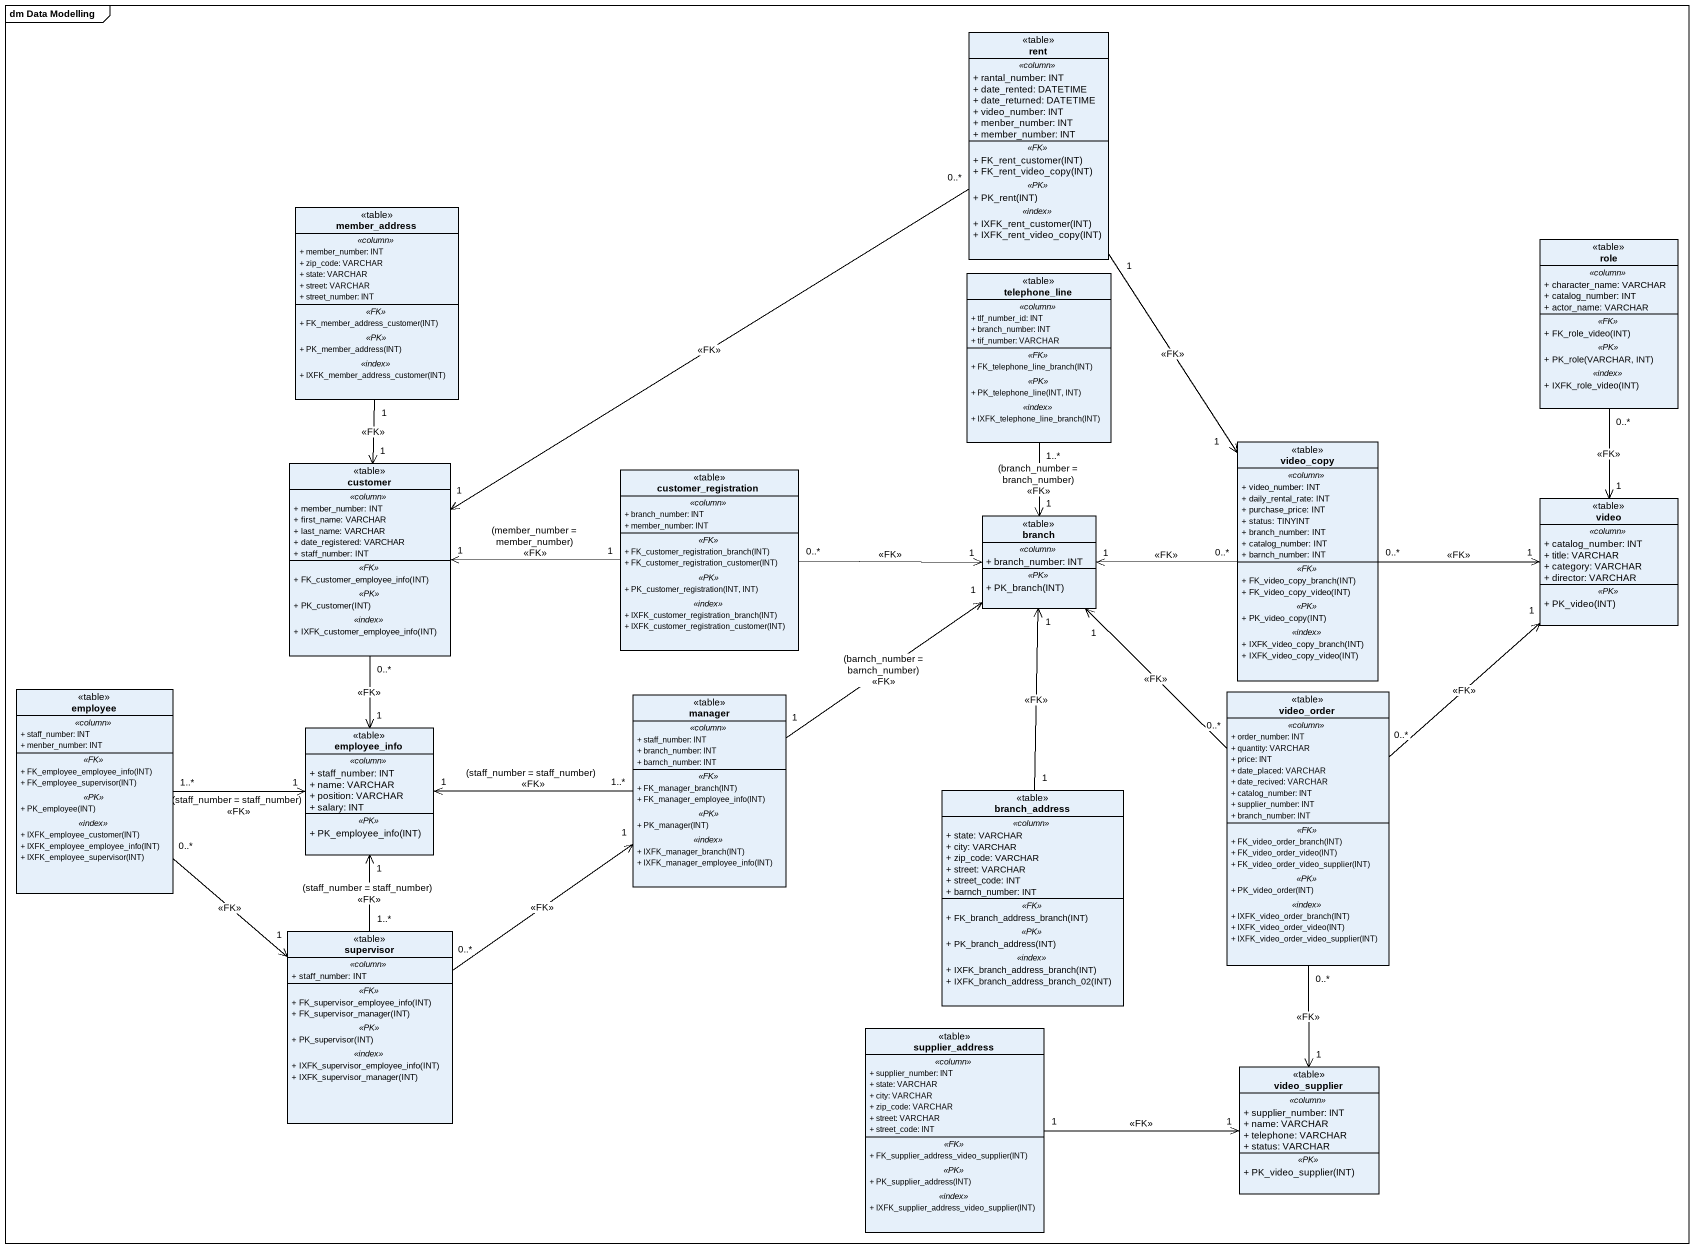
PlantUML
@startuml
mainframe dm Data Modelling
hide circle
hide empty members
skinparam classAttributeIconSize 0
class rent <<table>> {
  .. <<column>> ..
  + rantal_number: INT
  + date_rented: DATETIME
  + date_returned: DATETIME
  + video_number: INT
  + menber_number: INT
  + member_number: INT
  .. <<FK>> ..
  + FK_rent_customer(INT)
  + FK_rent_video_copy(INT)
  .. <<PK>> ..
  + PK_rent(INT)
  .. <<index>> ..
  + IXFK_rent_customer(INT)
  + IXFK_rent_video_copy(INT)
}
class member_address <<table>> {
  .. <<column>> ..
  + member_number: INT
  + zip_code: VARCHAR
  + state: VARCHAR
  + street: VARCHAR
  + street_number: INT
  .. <<FK>> ..
  + FK_member_address_customer(INT)
  .. <<PK>> ..
  + PK_member_address(INT)
  .. <<index>> ..
  + IXFK_member_address_customer(INT)
}
class role <<table>> {
  .. <<column>> ..
  + character_name: VARCHAR
  + catalog_number: INT
  + actor_name: VARCHAR
  .. <<FK>> ..
  + FK_role_video(INT)
  .. <<PK>> ..
  + PK_role(VARCHAR, INT)
  .. <<index>> ..
  + IXFK_role_video(INT)
}
class telephone_line <<table>> {
  .. <<column>> ..
  + tlf_number_id: INT
  + branch_number: INT
  + tif_number: VARCHAR
  .. <<FK>> ..
  + FK_telephone_line_branch(INT)
  .. <<PK>> ..
  + PK_telephone_line(INT, INT)
  .. <<index>> ..
  + IXFK_telephone_line_branch(INT)
}
class customer <<table>> {
  .. <<column>> ..
  + member_number: INT
  + first_name: VARCHAR
  + last_name: VARCHAR
  + date_registered: VARCHAR
  + staff_number: INT
  .. <<FK>> ..
  + FK_customer_employee_info(INT)
  .. <<PK>> ..
  + PK_customer(INT)
  .. <<index>> ..
  + IXFK_customer_employee_info(INT)
}
class video_copy <<table>> {
  .. <<column>> ..
  + video_number: INT
  + daily_rental_rate: INT
  + purchase_price: INT
  + status: TINYINT
  + branch_number: INT
  + catalog_number: INT
  + barnch_number: INT
  .. <<FK>> ..
  + FK_video_copy_branch(INT)
  + FK_video_copy_video(INT)
  .. <<PK>> ..
  + PK_video_copy(INT)
  .. <<index>> ..
  + IXFK_video_copy_branch(INT)
  + IXFK_video_copy_video(INT)
}
class customer_registration <<table>> {
  .. <<column>> ..
  + branch_number: INT
  + member_number: INT
  .. <<FK>> ..
  + FK_customer_registration_branch(INT)
  + FK_customer_registration_customer(INT)
  .. <<PK>> ..
  + PK_customer_registration(INT, INT)
  .. <<index>> ..
  + IXFK_customer_registration_branch(INT)
  + IXFK_customer_registration_customer(INT)
}
class video <<table>> {
  .. <<column>> ..
  + catalog_number: INT
  + title: VARCHAR
  + category: VARCHAR
  + director: VARCHAR
  .. <<PK>> ..
  + PK_video(INT)
}
class branch <<table>> {
  .. <<column>> ..
  + branch_number: INT
  .. <<PK>> ..
  + PK_branch(INT)
}
class employee <<table>> {
  .. <<column>> ..
  + staff_number: INT
  + menber_number: INT
  .. <<FK>> ..
  + FK_employee_employee_info(INT)
  + FK_employee_supervisor(INT)
  .. <<PK>> ..
  + PK_employee(INT)
  .. <<index>> ..
  + IXFK_employee_customer(INT)
  + IXFK_employee_employee_info(INT)
  + IXFK_employee_supervisor(INT)
}
class manager <<table>> {
  .. <<column>> ..
  + staff_number: INT
  + branch_number: INT
  + barnch_number: INT
  .. <<FK>> ..
  + FK_manager_branch(INT)
  + FK_manager_employee_info(INT)
  .. <<PK>> ..
  + PK_manager(INT)
  .. <<index>> ..
  + IXFK_manager_branch(INT)
  + IXFK_manager_employee_info(INT)
}
class video_order <<table>> {
  .. <<column>> ..
  + order_number: INT
  + quantity: VARCHAR
  + price: INT
  + date_placed: VARCHAR
  + date_recived: VARCHAR
  + catalog_number: INT
  + supplier_number: INT
  + branch_number: INT
  .. <<FK>> ..
  + FK_video_order_branch(INT)
  + FK_video_order_video(INT)
  + FK_video_order_video_supplier(INT)
  .. <<PK>> ..
  + PK_video_order(INT)
  .. <<index>> ..
  + IXFK_video_order_branch(INT)
  + IXFK_video_order_video(INT)
  + IXFK_video_order_video_supplier(INT)
}
class employee_info <<table>> {
  .. <<column>> ..
  + staff_number: INT
  + name: VARCHAR
  + position: VARCHAR
  + salary: INT
  .. <<PK>> ..
  + PK_employee_info(INT)
}
class branch_address <<table>> {
  .. <<column>> ..
  + state: VARCHAR
  + city: VARCHAR
  + zip_code: VARCHAR
  + street: VARCHAR
  + street_code: INT
  + barnch_number: INT
  .. <<FK>> ..
  + FK_branch_address_branch(INT)
  .. <<PK>> ..
  + PK_branch_address(INT)
  .. <<index>> ..
  + IXFK_branch_address_branch(INT)
  + IXFK_branch_address_branch_02(INT)
}
class supervisor <<table>> {
  .. <<column>> ..
  + staff_number: INT
  .. <<FK>> ..
  + FK_supervisor_employee_info(INT)
  + FK_supervisor_manager(INT)
  .. <<PK>> ..
  + PK_supervisor(INT)
  .. <<index>> ..
  + IXFK_supervisor_employee_info(INT)
  + IXFK_supervisor_manager(INT)
}
class supplier_address <<table>> {
  .. <<column>> ..
  + supplier_number: INT
  + state: VARCHAR
  + city: VARCHAR
  + zip_code: VARCHAR
  + street: VARCHAR
  + street_code: INT
  .. <<FK>> ..
  + FK_supplier_address_video_supplier(INT)
  .. <<PK>> ..
  + PK_supplier_address(INT)
  .. <<index>> ..
  + IXFK_supplier_address_video_supplier(INT)
}
class video_supplier <<table>> {
  .. <<column>> ..
  + supplier_number: INT
  + name: VARCHAR
  + telephone: VARCHAR
  + status: VARCHAR
  .. <<PK>> ..
  + PK_video_supplier(INT)
}
rent "0..*" --> "1" customer : <<FK>>
rent "1" --> "1" video_copy : <<FK>>
member_address "1" --> "1" customer : <<FK>>
role "0..*" --> "1" video : <<FK>>
telephone_line "1..*" --> "1" branch : (branch_number = branch_number)\n<<FK>>
customer "0..*" --> "1" employee_info : <<FK>>
video_copy "0..*" -right-> "1" video : <<FK>>
video_copy "0..*" -left-> "1" branch : <<FK>>
customer_registration "1" -left-> "1" customer : (member_number = member_number)\n<<FK>>
customer_registration "0..*" -right-> "1" branch : <<FK>>
employee "1..*" -right-> "1" employee_info : (staff_number = staff_number)\n<<FK>>
employee "0..*" --> "1" supervisor : <<FK>>
manager "1" -up-> "1" branch : (barnch_number = barnch_number)\n<<FK>>
manager "1..*" -left-> "1" employee_info : (staff_number = staff_number)\n<<FK>>
video_order "0..*" -up-> "1" video : <<FK>>
video_order "0..*" -up-> "1" branch : <<FK>>
video_order "0..*" --> "1" video_supplier : <<FK>>
branch_address "1" -up-> "1" branch : <<FK>>
supervisor "0..*" -up-> "1" manager : <<FK>>
supervisor "1..*" -up-> "1" employee_info : (staff_number = staff_number)\n<<FK>>
supplier_address "1" -right-> "1" video_supplier : <<FK>>
@enduml
